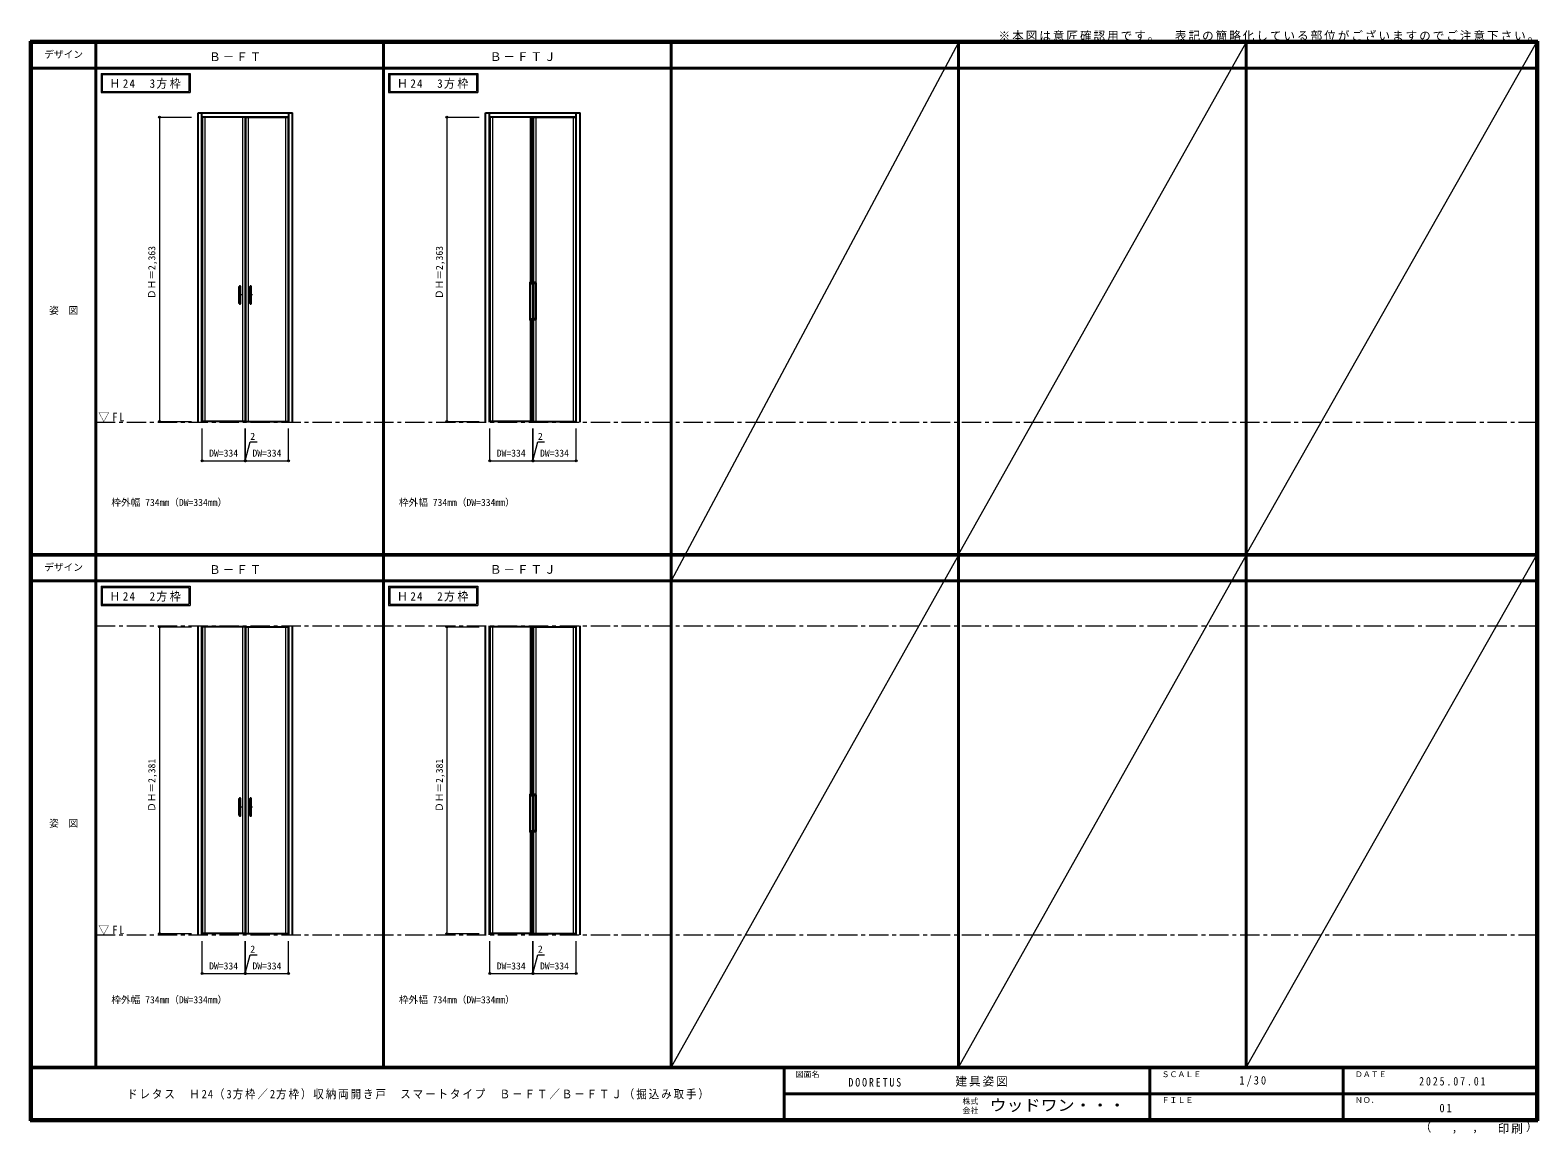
# Model space of a CAD drawing. Units: millimetres, scale not verified. Extents: x -6000 to 5700, y -4307 to 4260.
import ezdxf
from ezdxf.enums import TextEntityAlignment as Align

# ---------------------------------------------------------------- set-up
doc = ezdxf.new("R2010")
doc.units = ezdxf.units.MM
doc.header["$LTSCALE"] = 30
doc.header["$PDMODE"] = 32
doc.header["$PDSIZE"] = 15
doc.linetypes.add('CHAIN1', pattern=[8, 5, -1, 1, -1])
for name, color, linetype, lineweight in [('0-1_通り芯', 4, 'CHAIN1', 9), ('0-2_扉', 3, 'Continuous', 25), ('0-3_仕上げ', 7, 'Continuous', 18), ('0-4_枠', 3, 'Continuous', 25), ('0-7_取手', 7, 'Continuous', 18), ('0-A_文字', 7, 'Continuous', 18), ('0-B_寸法', 7, 'Continuous', 9), ('F-1_枠', 6, 'Continuous', 40), ('F-A_文字', 7, 'Continuous', 18)]:
    doc.layers.add(name, color=color, linetype=linetype, lineweight=lineweight)
doc.styles.add('ＭＳ ゴシック', font='')
doc.styles.get('ＭＳ ゴシック').set_extended_font_data('MS Gothic')

msp = doc.modelspace()

# ---------------------------------------------------------------- linework, layer by layer
at = {"layer": '0-1_通り芯'}
for p, q in [((-4371.9, 2282), (-4371.9, 2128)), ((-4288.9, 2282), (-4288.9, 2128)), ((-4356.9, 2205), (-4386.9, 2205)), ((-4273.9, 2205), (-4303.9, 2205)), ((-4371.9, -1693), (-4371.9, -1847)), ((-4288.9, -1693), (-4288.9, -1847)), ((-4356.9, -1770), (-4386.9, -1770)), ((-4273.9, -1770), (-4303.9, -1770))]:
    msp.add_line(p, q, dxfattribs=at)
at = {"layer": '0-1_通り芯', "color": 7, "lineweight": 18}
for p, q in [((-5490, 1218), (5700, 1218)), ((-5490, -362.5), (5700, -362.5)), ((-5490, -2762.5), (5700, -2762.5))]:
    msp.add_line(p, q, dxfattribs=at)
at = {"layer": '0-2_扉'}
for p, q in [((-4331.4, 3585), (-4665.4, 3585)), ((-4665.4, 3585), (-4665.4, 1222)), ((-4331.4, 3585), (-4331.4, 1222)), ((-4329.4, 3585), (-3995.4, 3585)), ((-4329.4, 3585), (-4329.4, 1222)), ((-3995.4, 1222), (-3995.4, 3585)), ((-2099.8, 3585), (-2433.8, 3585)), ((-2433.8, 3585), (-2433.8, 1222)), ((-2103.8, 2302), (-2103.8, 3585)), ((-2099.8, 3585), (-2099.8, 1222)), ((-2097.8, 3585), (-1763.8, 3585)), ((-2097.8, 3585), (-2097.8, 1222)), ((-2093.8, 2302), (-2093.8, 3585)), ((-1763.8, 1222), (-1763.8, 3585)), ((-2122.8, 2299), (-2122.8, 2015)), ((-2119.8, 2302), (-2099.8, 2302)), ((-2119.8, 2291), (-2119.8, 2023)), ((-2116.8, 2294), (-2102.8, 2294)), ((-2099.8, 2302), (-2099.8, 2297)), ((-2099.8, 2297), (-2099.8, 2298.5)), ((-2099.8, 2297), (-2099.8, 2298.5)), ((-2077.8, 2302), (-2097.8, 2302)), ((-2097.8, 2302), (-2097.8, 2297)), ((-2097.8, 2297), (-2097.8, 2298.5)), ((-2097.8, 2297), (-2097.8, 2298.5)), ((-2080.8, 2294), (-2094.8, 2294)), ((-2077.8, 2291), (-2077.8, 2023)), ((-2074.8, 2299), (-2074.8, 2015)), ((-2119.8, 2012), (-2099.8, 2012)), ((-2116.8, 2020), (-2102.8, 2020)), ((-2103.8, 1222), (-2103.8, 2012)), ((-2099.8, 2017), (-2099.8, 2015.5)), ((-2099.8, 2017), (-2099.8, 2015.5)), ((-2099.8, 2017), (-2099.8, 2015.5)), ((-2099.8, 2012), (-2099.8, 2017)), ((-2097.8, 2017), (-2097.8, 2015.5)), ((-2097.8, 2017), (-2097.8, 2015.5)), ((-2097.8, 2017), (-2097.8, 2015.5)), ((-2097.8, 2012), (-2097.8, 2017)), ((-2077.8, 2012), (-2097.8, 2012)), ((-2080.8, 2020), (-2094.8, 2020)), ((-2093.8, 1222), (-2093.8, 2012)), ((-4331.4, 1222), (-4665.4, 1222)), ((-4329.4, 1222), (-3995.4, 1222)), ((-2099.8, 1222), (-2433.8, 1222)), ((-2097.8, 1222), (-1763.8, 1222)), ((-4331.4, -372), (-4665.4, -372)), ((-4665.4, -372), (-4665.4, -2753)), ((-4331.4, -372), (-4331.4, -2753)), ((-4329.4, -372), (-3995.4, -372)), ((-4329.4, -372), (-4329.4, -2753)), ((-3995.4, -2753), (-3995.4, -372)), ((-2099.8, -372), (-2433.8, -372)), ((-2433.8, -372), (-2433.8, -2753)), ((-2103.8, -1673), (-2103.8, -372)), ((-2099.8, -372), (-2099.8, -2753)), ((-2097.8, -372), (-1763.8, -372)), ((-2097.8, -372), (-2097.8, -2753)), ((-2093.8, -1673), (-2093.8, -372)), ((-1763.8, -2753), (-1763.8, -372)), ((-2122.8, -1676), (-2122.8, -1960)), ((-2119.8, -1673), (-2099.8, -1673)), ((-2119.8, -1684), (-2119.8, -1952)), ((-2116.8, -1681), (-2102.8, -1681)), ((-2099.8, -1673), (-2099.8, -1678)), ((-2099.8, -1678), (-2099.8, -1676.5)), ((-2099.8, -1678), (-2099.8, -1676.5)), ((-2077.8, -1673), (-2097.8, -1673)), ((-2097.8, -1673), (-2097.8, -1678)), ((-2097.8, -1678), (-2097.8, -1676.5)), ((-2097.8, -1678), (-2097.8, -1676.5)), ((-2080.8, -1681), (-2094.8, -1681)), ((-2077.8, -1684), (-2077.8, -1952)), ((-2074.8, -1676), (-2074.8, -1960)), ((-2119.8, -1963), (-2099.8, -1963)), ((-2116.8, -1955), (-2102.8, -1955)), ((-2103.8, -2753), (-2103.8, -1963)), ((-2099.8, -1958), (-2099.8, -1959.5)), ((-2099.8, -1958), (-2099.8, -1959.5)), ((-2099.8, -1958), (-2099.8, -1959.5)), ((-2099.8, -1963), (-2099.8, -1958)), ((-2097.8, -1958), (-2097.8, -1959.5)), ((-2097.8, -1958), (-2097.8, -1959.5)), ((-2097.8, -1958), (-2097.8, -1959.5)), ((-2097.8, -1963), (-2097.8, -1958)), ((-2077.8, -1963), (-2097.8, -1963)), ((-2080.8, -1955), (-2094.8, -1955)), ((-2093.8, -2753), (-2093.8, -1963)), ((-4331.4, -2753), (-4665.4, -2753)), ((-4329.4, -2753), (-3995.4, -2753)), ((-2099.8, -2753), (-2433.8, -2753)), ((-2097.8, -2753), (-1763.8, -2753))]:
    msp.add_line(p, q, dxfattribs=at)
for centre, start, end in [((-2119.8, 2299), 90, 180), ((-2116.8, 2291), 90, 180), ((-2102.8, 2297), 270, 0), ((-2094.8, 2297), 180, 270), ((-2080.8, 2291), 0, 90), ((-2077.8, 2299), 0, 90), ((-2119.8, 2015), 180, 270), ((-2116.8, 2023), 180, 270), ((-2102.8, 2017), 0, 90), ((-2094.8, 2017), 90, 180), ((-2080.8, 2023), 270, 0), ((-2077.8, 2015), 270, 0), ((-2119.8, -1676), 90, 180), ((-2116.8, -1684), 90, 180), ((-2102.8, -1678), 270, 0), ((-2094.8, -1678), 180, 270), ((-2080.8, -1684), 0, 90), ((-2077.8, -1676), 0, 90), ((-2119.8, -1960), 180, 270), ((-2116.8, -1952), 180, 270), ((-2102.8, -1958), 0, 90), ((-2094.8, -1958), 90, 180), ((-2080.8, -1952), 270, 0), ((-2077.8, -1960), 270, 0)]:
    msp.add_arc(centre, 3, start, end, dxfattribs=at)
at = {"layer": '0-3_仕上げ'}
for p, q in [((-4644.4, 3585), (-4644.4, 1222)), ((-4352.4, 3585), (-4352.4, 1222)), ((-4308.4, 3585), (-4308.4, 1222)), ((-4016.4, 1222), (-4016.4, 3585)), ((-2412.8, 3585), (-2412.8, 1222)), ((-2120.8, 3585), (-2120.8, 2301.83)), ((-2076.8, 3585), (-2076.8, 2301.83)), ((-1784.8, 1222), (-1784.8, 3585)), ((-2120.8, 2012.17), (-2120.8, 1222)), ((-2076.8, 2012.17), (-2076.8, 1222)), ((-4644.4, -372), (-4644.4, -2753)), ((-4352.4, -372), (-4352.4, -2753)), ((-4308.4, -372), (-4308.4, -2753)), ((-4016.4, -2753), (-4016.4, -372)), ((-2412.8, -372), (-2412.8, -2753)), ((-2120.8, -372), (-2120.8, -1673.17)), ((-2076.8, -372), (-2076.8, -1673.17)), ((-1784.8, -2753), (-1784.8, -372)), ((-2120.8, -1962.83), (-2120.8, -2753)), ((-2076.8, -1962.83), (-2076.8, -2753))]:
    msp.add_line(p, q, dxfattribs=at)
at = {"layer": '0-4_枠'}
for p, q in [((-4697.4, 3618), (-3963.4, 3618)), ((-4697.4, 1218), (-4697.4, 3618)), ((-4667.4, 1218), (-4667.4, 3618)), ((-4667.4, 3588), (-3993.4, 3588)), ((-3993.4, 1218), (-3993.4, 3618)), ((-3963.4, 1218), (-3963.4, 3618)), ((-2465.8, 3618), (-1731.8, 3618)), ((-2465.8, 1218), (-2465.8, 3618)), ((-2435.8, 1218), (-2435.8, 3618)), ((-2435.8, 3588), (-1761.8, 3588)), ((-1761.8, 1218), (-1761.8, 3618)), ((-1731.8, 1218), (-1731.8, 3618)), ((-4697.4, -2762.5), (-4697.4, -362.5)), ((-4667.4, -2762.5), (-4667.4, -362.5)), ((-3993.4, -2762.5), (-3993.4, -362.5)), ((-3963.4, -2762.5), (-3963.4, -362.5)), ((-2465.8, -2762.5), (-2465.8, -362.5)), ((-2435.8, -2762.5), (-2435.8, -362.5)), ((-1761.8, -2762.5), (-1761.8, -362.5)), ((-1731.8, -2762.5), (-1731.8, -362.5))]:
    msp.add_line(p, q, dxfattribs=at)
at = {"layer": '0-7_取手'}
for p, q in [((-4377.9, 2250), (-4377.9, 2268)), ((-4365.9, 2250), (-4365.9, 2268)), ((-4294.9, 2250), (-4294.9, 2268)), ((-4282.9, 2250), (-4282.9, 2268)), ((-4377.9, 2140), (-4377.9, 2158)), ((-4365.9, 2140), (-4365.9, 2158)), ((-4294.9, 2140), (-4294.9, 2158)), ((-4282.9, 2140), (-4282.9, 2158)), ((-4377.9, -1725), (-4377.9, -1707)), ((-4365.9, -1725), (-4365.9, -1707)), ((-4294.9, -1725), (-4294.9, -1707)), ((-4282.9, -1725), (-4282.9, -1707)), ((-4377.9, -1835), (-4377.9, -1817)), ((-4365.9, -1835), (-4365.9, -1817)), ((-4294.9, -1835), (-4294.9, -1817)), ((-4282.9, -1835), (-4282.9, -1817))]:
    msp.add_line(p, q, dxfattribs=at)
at = {"layer": '0-7_取手', "color": 3, "lineweight": 25}
for p, q in [((-4376.9, 2138), (-4376.9, 2270)), ((-4367.9, 2271), (-4375.9, 2271)), ((-4366.9, 2138), (-4366.9, 2270)), ((-4293.9, 2138), (-4293.9, 2270)), ((-4284.9, 2271), (-4292.9, 2271)), ((-4283.9, 2138), (-4283.9, 2270)), ((-4375.9, 2137), (-4367.9, 2137)), ((-4292.9, 2137), (-4284.9, 2137)), ((-4376.9, -1837), (-4376.9, -1705)), ((-4367.9, -1704), (-4375.9, -1704)), ((-4366.9, -1837), (-4366.9, -1705)), ((-4293.9, -1837), (-4293.9, -1705)), ((-4284.9, -1704), (-4292.9, -1704)), ((-4283.9, -1837), (-4283.9, -1705)), ((-4375.9, -1838), (-4367.9, -1838)), ((-4292.9, -1838), (-4284.9, -1838))]:
    msp.add_line(p, q, dxfattribs=at)
at = {"layer": '0-7_取手'}
for centre, start, end in [((-4376.9, 2268), 90, 180), ((-4376.9, 2250), 180, 270), ((-4366.9, 2268), 0, 90), ((-4366.9, 2250), 270, 0), ((-4293.9, 2268), 90, 180), ((-4293.9, 2250), 180, 270), ((-4283.9, 2268), 0, 90), ((-4283.9, 2250), 270, 0), ((-4376.9, 2158), 90, 180), ((-4376.9, 2140), 180, 270), ((-4366.9, 2158), 0, 90), ((-4366.9, 2140), 270, 0), ((-4293.9, 2158), 90, 180), ((-4293.9, 2140), 180, 270), ((-4283.9, 2158), 0, 90), ((-4283.9, 2140), 270, 0), ((-4376.9, -1707), 90, 180), ((-4376.9, -1725), 180, 270), ((-4366.9, -1707), 0, 90), ((-4366.9, -1725), 270, 0), ((-4293.9, -1707), 90, 180), ((-4293.9, -1725), 180, 270), ((-4283.9, -1707), 0, 90), ((-4283.9, -1725), 270, 0), ((-4376.9, -1817), 90, 180), ((-4376.9, -1835), 180, 270), ((-4366.9, -1817), 0, 90), ((-4366.9, -1835), 270, 0), ((-4293.9, -1817), 90, 180), ((-4293.9, -1835), 180, 270), ((-4283.9, -1817), 0, 90), ((-4283.9, -1835), 270, 0)]:
    msp.add_arc(centre, 1, start, end, dxfattribs=at)
at = {"layer": '0-7_取手', "color": 3, "lineweight": 25}
for centre, start, end in [((-4375.9, 2270), 90, 180), ((-4367.9, 2270), 0, 90), ((-4292.9, 2270), 90, 180), ((-4284.9, 2270), 0, 90), ((-4375.9, 2138), 180, 270), ((-4367.9, 2138), 270, 0), ((-4292.9, 2138), 180, 270), ((-4284.9, 2138), 270, 0), ((-4375.9, -1705), 90, 180), ((-4367.9, -1705), 0, 90), ((-4292.9, -1705), 90, 180), ((-4284.9, -1705), 0, 90), ((-4375.9, -1837), 180, 270), ((-4367.9, -1837), 270, 0), ((-4292.9, -1837), 180, 270), ((-4284.9, -1837), 270, 0)]:
    msp.add_arc(centre, 1, start, end, dxfattribs=at)
at = {"layer": '0-A_文字'}
for p, q in [((-5450, 3925), (-5450, 3775)), ((-5440, 3915), (-5440, 3785)), ((-5440, 3915), (-4767.38, 3915)), ((-4767.38, 3915), (-4767.38, 3785)), ((-3218.4, 3925), (-3218.4, 3775)), ((-3208.4, 3915), (-3208.4, 3785)), ((-3208.4, 3915), (-2535.78, 3915)), ((-2535.78, 3915), (-2535.78, 3785)), ((-5450, 3775), (-4757.38, 3775)), ((-5440, 3785), (-4767.38, 3785)), ((-3218.4, 3775), (-2525.78, 3775)), ((-3208.4, 3785), (-2535.78, 3785)), ((-5450, -55.5), (-5450, -205.5)), ((-5440, -65.5), (-5440, -195.5)), ((-5440, -65.5), (-4767.38, -65.5)), ((-4767.38, -65.5), (-4767.38, -195.5)), ((-3218.4, -55.5), (-3218.4, -205.5)), ((-3208.4, -65.5), (-3208.4, -195.5)), ((-3208.4, -65.5), (-2535.78, -65.5)), ((-2535.78, -65.5), (-2535.78, -195.5)), ((-5450, -205.5), (-4757.38, -205.5)), ((-5440, -195.5), (-4767.38, -195.5)), ((-3218.4, -205.5), (-2525.78, -205.5)), ((-3208.4, -195.5), (-2535.78, -195.5))]:
    msp.add_line(p, q, dxfattribs=at)
for points in [[(-5450, 3925), (-4757.38, 3925), (-4757.38, 3775)], [(-3218.4, 3925), (-2525.78, 3925), (-2525.78, 3775)], [(-5450, -55.5), (-4757.38, -55.5), (-4757.38, -205.5)], [(-3218.4, -55.5), (-2525.78, -55.5), (-2525.78, -205.5)]]:
    msp.add_lwpolyline(points, dxfattribs=at)
at = {"layer": '0-B_寸法', "color": 4}
for p, q in [((-4997.4, 3585), (-4747.4, 3585)), ((-4997.4, 3585), (-4997.4, 1222)), ((-2765.8, 3585), (-2515.8, 3585)), ((-2765.8, 3585), (-2765.8, 1222)), ((-4997.4, 1222), (-4747.4, 1222)), ((-2765.8, 1222), (-2515.8, 1222)), ((-4665.4, 918), (-4665.4, 1168)), ((-4331.4, 918), (-4331.4, 1168)), ((-2433.8, 918), (-2433.8, 1168)), ((-2099.8, 918), (-2099.8, 1168)), ((-4665.4, 918), (-4331.4, 918)), ((-2433.8, 918), (-2099.8, 918)), ((-4997.4, -372), (-4747.4, -372)), ((-4997.4, -372), (-4997.4, -2753)), ((-2765.8, -372), (-2515.8, -372)), ((-2765.8, -372), (-2765.8, -2753)), ((-4997.4, -2753), (-4747.4, -2753)), ((-2765.8, -2753), (-2515.8, -2753)), ((-4665.4, -3062.5), (-4665.4, -2812.5)), ((-4331.4, -3062.5), (-4331.4, -2812.5)), ((-2433.8, -3062.5), (-2433.8, -2812.5)), ((-2099.8, -3062.5), (-2099.8, -2812.5)), ((-4665.4, -3062.5), (-4331.4, -3062.5)), ((-2433.8, -3062.5), (-2099.8, -3062.5))]:
    msp.add_line(p, q, dxfattribs=at)
for points in [[(-4331.4, 918), (-4329.4, 918), (-4329.4, 1168)], [(-4330.4, 918), (-4291.43, 1063.45), (-4239.49, 1063.45)], [(-4329.4, 918), (-3995.4, 918), (-3995.4, 1168)], [(-2099.8, 918), (-2097.8, 918), (-2097.8, 1168)], [(-2098.8, 918), (-2059.83, 1063.45), (-2007.89, 1063.45)], [(-2097.8, 918), (-1763.8, 918), (-1763.8, 1168)], [(-4331.4, -3062.5), (-4329.4, -3062.5), (-4329.4, -2812.5)], [(-4330.4, -3062.5), (-4291.43, -2917.05), (-4239.49, -2917.05)], [(-4329.4, -3062.5), (-3995.4, -3062.5), (-3995.4, -2812.5)], [(-2099.8, -3062.5), (-2097.8, -3062.5), (-2097.8, -2812.5)], [(-2098.8, -3062.5), (-2059.83, -2917.05), (-2007.89, -2917.05)], [(-2097.8, -3062.5), (-1763.8, -3062.5), (-1763.8, -2812.5)]]:
    msp.add_lwpolyline(points, dxfattribs=at)
at = {"layer": '0-B_寸法'}
for p in [(-4997.4, 3585), (-2765.8, 3585), (-4997.4, 1222), (-2765.8, 1222), (-4665.4, 918), (-4331.4, 918), (-4329.4, 918), (-3995.4, 918), (-2433.8, 918), (-2099.8, 918), (-2097.8, 918), (-1763.8, 918), (-4997.4, -372), (-2765.8, -372), (-4997.4, -2753), (-2765.8, -2753), (-4665.4, -3062.5), (-4331.4, -3062.5), (-4329.4, -3062.5), (-3995.4, -3062.5), (-2433.8, -3062.5), (-2099.8, -3062.5), (-2097.8, -3062.5), (-1763.8, -3062.5)]:
    msp.add_point(p, dxfattribs=at)
at = {"layer": 'F-1_枠'}
for p, q in [((-6000, 4175), (5700, 4175)), ((-6000, 4175), (-6000, -4205)), ((-6000, 4170), (5700, 4170)), ((-6000, 4165), (5700, 4165)), ((-5995, 4175), (-5995, -4205)), ((-5990, 4175), (-5990, -4205)), ((-5490, 4175), (-5490, -3790)), ((-3258.4, 4175), (-3258.4, -3790)), ((-1026.8, 4165), (-1026.8, -3790)), ((1204.8, 4165), (1204.8, -3790)), ((3436.4, 4165), (3436.4, -3790)), ((5690, 4175), (5690, -4205)), ((5695, 4175), (5695, -4205)), ((5700, 4175), (5700, -4205)), ((-6000, 3965), (5700, 3965)), ((-5990, 190.5), (5690, 190.5)), ((-5990, 187.5), (5690, 187.5)), ((-5990, 184.5), (5690, 184.5)), ((-5990, -15.5), (5690, -15.5)), ((5700, -3790), (-6000, -3790)), ((5700, -3795), (-6000, -3795)), ((-150, -3795), (-150, -4195)), ((2690, -3795), (2690, -4195)), ((4190, -3795), (4190, -4195)), ((-150, -3995), (5690, -3995.01)), ((5700, -4195), (-6000, -4195)), ((5700, -4200), (-6000, -4200)), ((5700, -4205), (-6000, -4205))]:
    msp.add_line(p, q, dxfattribs=at)
at = {"layer": 'F-A_文字'}
for p, q in [((1204.8, 4165), (-1026.8, -15.5)), ((1204.8, 190.5), (3436.4, 4165)), ((3436.4, 190.5), (5690, 4165)), ((1204.8, 184.5), (-1026.8, -3790)), ((3436.4, 184.5), (1204.8, -3790)), ((5690, 184.5), (3436.4, -3790))]:
    msp.add_line(p, q, dxfattribs=at)

# ---------------------------------------------------------------- texts
at = {"layer": '0-A_文字', "style": 'ＭＳ ゴシック'}
for p in [(-5370, 550.5), (-3138.4, 550.5), (-5370, -3310), (-3138.4, -3310)]:
    msp.add_text('枠外幅 734mm（DW=334mm）', height=54.99, dxfattribs=at).set_placement(p, align=Align.BOTTOM_LEFT)
at = {"layer": '0-A_文字', "char_height": 65.98, "attachment_point": 7, "style": 'ＭＳ ゴシック'}
for s, insert in [('\\T1.17;※本図は意匠確認用です。\u3000表記の簡略化している部位がございますのでご注意下さい。', (1515, 4175)), ('\\T1.17;Ｂ－ＦＴ', (-4611.65, 4020)), ('\\T1.17;Ｂ－ＦＴＪ', (-2432.55, 4020)), ('\\T1.22;\\W0.95;Ｈ24\u30003方枠', (-5385.34, 3805)), ('\\T1.22;\\W0.95;Ｈ24\u30003方枠', (-3153.74, 3805)), ('\\T1.26;\\W0.95;▽FL', (-5471.25, 1218)), ('\\T1.17;Ｂ－ＦＴ', (-4611.65, 39.5)), ('\\T1.17;Ｂ－ＦＴＪ', (-2432.55, 39.5)), ('\\T1.22;\\W0.95;Ｈ24\u30002方枠', (-5385.34, -175.5)), ('\\T1.22;\\W0.95;Ｈ24\u30002方枠', (-3153.74, -175.5)), ('\\T1.26;\\W0.95;▽FL', (-5471.25, -2762.5))]:
    msp.add_mtext(s, dxfattribs=dict(at, insert=insert))
at = {"layer": '0-B_寸法', "style": 'ＭＳ ゴシック'}
for s, p in [('ＤＨ＝2,363', (-5012.4, 2172.75)), ('ＤＨ＝2,363', (-2780.8, 2172.75)), ('ＤＨ＝2,381', (-5012.4, -1807.75)), ('ＤＨ＝2,381', (-2780.8, -1807.75))]:
    msp.add_text(s, height=54.99, rotation=90, dxfattribs=at).set_placement(p, align=Align.BOTTOM_LEFT)
for s, p in [('2', (-4291.43, 1063.45)), ('2', (-2059.83, 1063.45)), ('DW=334', (-4610.9, 933)), ('DW=334', (-4274.9, 933)), ('DW=334', (-2379.3, 933)), ('DW=334', (-2043.3, 933)), ('2', (-4291.43, -2917.05)), ('2', (-2059.83, -2917.05)), ('DW=334', (-4610.9, -3047.5)), ('DW=334', (-4274.9, -3047.5)), ('DW=334', (-2379.3, -3047.5)), ('DW=334', (-2043.3, -3047.5))]:
    msp.add_text(s, height=54.99, dxfattribs=at).set_placement(p, align=Align.BOTTOM_LEFT)
at = {"layer": 'F-A_文字', "style": 'ＭＳ ゴシック'}
for s, height, p in [('デザイン', 54.99, (-5890, 4027.5)), ('姿\u3000図', 54.99, (-5852.5, 2040.25)), ('デザイン', 54.99, (-5890, 47)), ('姿\u3000図', 54.99, (-5852.5, -1940.25)), ('図面名', 43.99, (-60, -3880)), ('ＳＣＡＬＥ', 43.99, (2780, -3880)), ('ＤＡＴＥ', 43.99, (4280, -3880)), ('株式', 43.99, (1235, -4089)), ('ＦＩＬＥ', 43.99, (2780, -4080)), ('ＮＯ．', 43.99, (4280, -4080)), ('会社', 43.99, (1235, -4161)), ('（', 65.98, (4784.03, -4308.31)), ('）', 65.98, (5608.4, -4304.13)), (',', 65.98, (5031.28, -4308.31)), (',', 65.98, (5190.2, -4305.53))]:
    msp.add_text(s, height=height, dxfattribs=at).set_placement(p, align=Align.BOTTOM_LEFT)
at = {"layer": 'F-A_文字', "style": 'ＭＳ ゴシック', "width": 1.1}
msp.add_text('ウッドワン・・・', height=87.98, dxfattribs=at).set_placement((1445, -4155), align=Align.BOTTOM_LEFT)
at = {"layer": 'F-A_文字', "char_height": 65.98, "attachment_point": 7, "style": 'ＭＳ ゴシック'}
for s, insert in [('\\T1.17;建具姿図', (1180.42, -3940)), ('\\T1.38;\\W0.9;1/30', (3383.75, -3940)), ('\\T1.19;\\W0.9;ドレタス\u3000Ｈ24（3方枠／2方枠）収納両開き戸\u3000スマートタイプ\u3000Ｂ－ＦＴ／Ｂ－ＦＴＪ（掘込み取手）', (-5247.55, -4040)), ('\\T1.39;\\W0.85;DOORETUS', (350, -3940.79)), ('\\T1.39;\\W0.85;2025.07.01', (4778.75, -3932.5)), ('\\T1.36;\\W0.9;01', (4936.25, -4140)), ('\\T1.17;印刷', (5388.15, -4306.92))]:
    msp.add_mtext(s, dxfattribs=dict(at, insert=insert))

doc.saveas('drawing.dxf')
